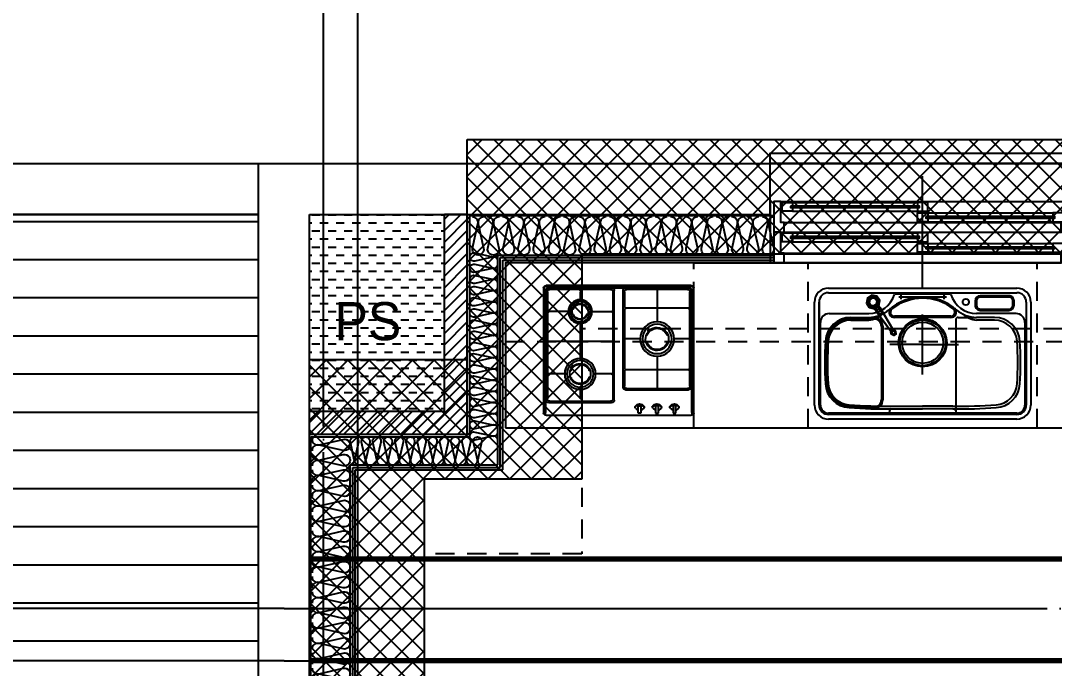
# Model space of a CAD drawing. Header units: millimetres. Extents: x -24416 to 92204, y -190080 to 23760.
# Drawn here: x 58069 to 62132, y -110591 to -108044 of the extents above; entities that cross this region are included whole.
import ezdxf
from ezdxf.enums import TextEntityAlignment as Align
from ezdxf.xclip import XClip

# ---------------------------------------------------------------- set-up
doc = ezdxf.new("R2010")
doc.units = ezdxf.units.MM
doc.header["$LTSCALE"] = 50
doc.header["$XCLIPFRAME"] = 0
for name, pattern in [('-HID', [2.5, 1.5, -1]), ('AUDIT_D_220706163347-0', [0]), ('CEN', [62, 60, -1, 0, -1]), ('HID', [2.5, 1.5, -1]), ('HIDDEN', [2, 1, -1])]:
    doc.linetypes.add(name, pattern=pattern)
doc.layers.get('defpoints').update_dxf_attribs({"color": 139})
for name, color, linetype in [('A-SOL252', 252, 'Continuous'), ('A_HAT', 8, 'Continuous'), ('AA-단열-바닥-욕실', 30, 'Continuous'), ('CEN_CON', 1, 'CEN'), ('CEN_WALL', 12, 'CEN'), ('CONC', 2, 'Continuous'), ('dan1', 7, 'HID'), ('ELE3_CON', 7, 'Continuous'), ('F-FUR-설치', 6, 'Continuous'), ('FUR', 4, 'Continuous'), ('FUR_가전', 8, 'HID'), ('HAT', 9, 'Continuous'), ('INS', 252, 'Continuous'), ('ROM', 7, 'AUDIT_D_220706163347-0'), ('WAL', 3, 'Continuous'), ('WAL_DRY', 7, 'Continuous'), ('WIN', 4, 'Continuous'), ('X - 단위세대$0$ETC', 6, 'Continuous'), ('실명박스', 7, 'AUDIT_D_220706163347-0'), ('확장', 8, 'HIDDEN')]:
    doc.layers.add(name, color=color, linetype=linetype)
for name, color, linetype, plot in [('AA-CEN', 1, 'CEN', False), ('AA-XXXX-MC', 153, 'AUDIT_D_220706163347-0', False), ('Defpoint', 135, 'Continuous', False), ('MC', 135, 'Continuous', False)]:
    doc.layers.add(name, color=color, linetype=linetype, plot=plot)
doc.styles.add('HAUD01', font='Dotum.ttf')

# ---------------------------------------------------------------- blocks, each defined once
blk = doc.blocks.new('WIN_이중창_1200')
at = {"layer": 'Defpoint'}
for p, q in [((-15, 240), (-15, 0)), ((1185, 240), (1185, 0))]:
    blk.add_line(p, q, dxfattribs=at)
at = {"layer": 'WIN'}
blk.add_line((585, -100), (585, 340), dxfattribs=at)
at = {"layer": 'WIN', "color": 8}
for p, q in [((1142, 240), (28, 240)), ((1097, 237), (605, 237)), ((565, 196), (73, 196)), ((1097, 202), (605, 202)), ((1130, 158), (40, 158)), ((565, 161), (73, 161)), ((1130, 120), (40, 120)), ((1097, 117), (605, 117)), ((1097, 82), (605, 82)), ((565, 76), (73, 76)), ((565, 41), (73, 41)), ((1130, 38), (40, 38)), ((1130, 0), (40, 0))]:
    blk.add_line(p, q, dxfattribs=at)
at = {"layer": 'WIN'}
for points in [[(40, 158), (28, 158), (28, 240), (0, 240), (0, 120), (40, 120), (40, 158)], [(605, 216.5), (605, 202), (565, 202), (565, 237), (605, 237), (605, 222.5)], [(1104, 222.5), (1104, 216.5), (598, 216.5), (598, 222.5), (1104, 222.5)], [(1097, 216.5), (1097, 202), (1137, 202), (1137, 237), (1097, 237), (1097, 222.5)], [(1130, 158), (1142, 158), (1142, 240), (1170, 240), (1170, 120), (1130, 120), (1130, 158)], [(73, 175.5), (73, 161), (33, 161), (33, 196), (73, 196), (73, 181.5)], [(572, 181.5), (572, 175.5), (66, 175.5), (66, 181.5), (572, 181.5)], [(565, 175.5), (565, 161), (605, 161), (605, 196), (565, 196), (565, 181.5)], [(40, 38), (28, 38), (28, 120), (0, 120), (0, 0), (40, 0), (40, 38)], [(605, 96.5), (605, 82), (565, 82), (565, 117), (605, 117), (605, 102.5)], [(1104, 102.5), (1104, 96.5), (598, 96.5), (598, 102.5), (1104, 102.5)], [(1097, 96.5), (1097, 82), (1137, 82), (1137, 117), (1097, 117), (1097, 102.5)], [(1130, 38), (1142, 38), (1142, 120), (1170, 120), (1170, 0), (1130, 0), (1130, 38)], [(73, 55.5), (73, 41), (33, 41), (33, 76), (73, 76), (73, 61.5)], [(572, 61.5), (572, 55.5), (66, 55.5), (66, 61.5), (572, 61.5)], [(565, 55.5), (565, 41), (605, 41), (605, 76), (565, 76), (565, 61.5)]]:
    blk.add_lwpolyline(points, dxfattribs=at)
blk = doc.blocks.new('insul1')
blk.add_lwpolyline([(0, 0, 0.480617), (0.146, 0.183), (0.004, 0.817, -1.249969), (0.296, 0.817), (0.154, 0.183, 0.480617), (0.3, 0, 0.480617)], format="xyb")
blk = doc.blocks.new('K-sink')
at = {"layer": 'FUR'}
for p, q in [((-370, -105), (370, -105)), ((-425, -565), (-425, -160)), ((-407, -160), (-407, -565)), ((-407, -565), (-407, -160)), ((-370, -123), (370, -123)), ((-208.1, -150.2), (-210.6, -162.4)), ((-208.1, -150.2), (-210.6, -162.4)), ((-210.6, -162.4), (-203.8, -172.8)), ((-210.6, -162.4), (-203.8, -172.8)), ((-197.8, -143.4), (-208.1, -150.2)), ((-197.8, -143.4), (-208.1, -150.2)), ((-185.6, -145.9), (-197.8, -143.4)), ((-185.6, -145.9), (-197.8, -143.4)), ((-178.7, -156.2), (-185.6, -145.9)), ((-178.7, -156.2), (-185.6, -145.9)), ((-181.2, -168.4), (-178.7, -156.2)), ((-181.2, -168.4), (-178.7, -156.2)), ((-108.2, -128), (108.2, -128)), ((206.6, -155.1), (206.6, -172.4)), ((339.1, -135.1), (226.6, -135.1)), ((359.1, -172.4), (359.1, -155.1)), ((407, -160), (407, -565)), ((425, -160), (425, -565)), ((-203.8, -172.8), (-191.6, -175.3)), ((-203.8, -172.8), (-191.6, -175.3)), ((-191.6, -175.3), (-181.2, -168.4)), ((-191.6, -175.3), (-181.2, -168.4)), ((226.6, -192.4), (339.1, -192.4)), ((-402, -565), (-402, -240)), ((-367, -205), (-211.7, -205)), ((-282.3, -220), (-192, -220)), ((-282.3, -220), (-211.7, -220)), ((130, -230), (130, -602)), ((140, -220), (211.7, -220)), ((367, -205), (211.7, -205)), ((282.3, -220), (211.7, -220)), ((402, -240), (402, -565)), ((-157, -255), (-157, -544.5)), ((135.3, -597), (-370, -597)), ((370, -602), (-370, -602)), ((-129.7, -584.6), (-130.3, -592.4)), ((-118, -580), (0, -580)), ((118, -580), (0, -580)), ((129.7, -584.6), (130.3, -592.4)), ((370, -597), (135.3, -597)), ((370, -620), (-370, -620))]:
    blk.add_line(p, q, dxfattribs=at)
at = {"layer": 'FUR', "ltscale": 0.6}
for p, q in [((-217.1, -144.2), (-221.2, -164.5)), ((-199.9, -132.8), (-217.1, -144.2)), ((-179.6, -136.9), (-199.9, -132.8)), ((-168.1, -154.1), (-179.6, -136.9)), ((-172.2, -174.4), (-168.1, -154.1)), ((-221.2, -164.5), (-209.8, -181.7)), ((-209.8, -181.7), (-189.5, -185.9)), ((-191.6, -175.3), (-169.5, -208.6)), ((-189.5, -185.9), (-172.2, -174.4))]:
    blk.add_line(p, q, dxfattribs=at)
at = {"layer": 'FUR', "color": 199}
for p, q in [((-76.6, -140), (-93.4, -140)), ((87.5, -140), (-87.5, -140)), ((-85, -148.4), (-85, -131.6)), ((93.4, -140), (76.6, -140)), ((85, -148.4), (85, -131.6)), ((-282.3, -231), (-211.7, -231)), ((0, -445), (0, -208.5)), ((0, -326.8), (-129.1, -326.8)), ((0, -326.8), (140.9, -326.8))]:
    blk.add_line(p, q, dxfattribs=at)
at = {"layer": 'FUR', "color": 199, "ltscale": 0.5}
for p, q in [((211.6, -155.1), (211.6, -172.4)), ((339.1, -140.1), (226.6, -140.1)), ((354.1, -172.4), (354.1, -155.1)), ((-122.6, -189.3), (-120.6, -186.7)), ((122.6, -189.3), (120.3, -186.5)), ((226.6, -187.4), (339.1, -187.4)), ((-282.3, -226), (-192, -226)), ((110.6, -215), (-110.6, -215)), ((282.3, -231), (211.7, -231)), ((-162, -256), (-162, -543.5)), ((-118, -569), (0, -569)), ((118, -569), (0, -569))]:
    blk.add_line(p, q, dxfattribs=at)
at = {"layer": 'FUR', "ltscale": 0.5}
blk.add_line((110.6, -220), (-110.6, -220), dxfattribs=at)
at = {"layer": 'FUR', "color": 199}
for centre, radius in [((-195.2, -158.9), 21.9), ((-85, -140), 2.5), ((85, -140), 2.5), ((0, -320), 90), ((0, -320), 81)]:
    blk.add_circle(centre, radius, dxfattribs=at)
at = {"layer": 'FUR'}
for centre, radius in [((169.6, -160), 12.2), ((0, -320), 94.5)]:
    blk.add_circle(centre, radius, dxfattribs=at)
for centre, radius, start, end in [((-370, -160), 55, 90, 180), ((370, -160), 55, 0, 90), ((-370, -160), 37, 90, 180), ((-211.7, -100), 105, 270, 343.3193), ((0, -340), 200, 90, 131.4096), ((-108.2, -131), 3, 90, 163.3193), ((0, -340), 200, 48.5904, 90), ((108.2, -131), 3, 16.6807, 90), ((211.7, -100), 105, 196.6807, 270), ((226.6, -155.1), 20, 90, 180), ((339.1, -155.1), 20, 360, 90), ((370, -160), 37, 0, 90), ((-211.7, -100), 120, 270, 311.4096), ((211.7, -100), 120, 228.5904, 270), ((226.6, -172.4), 20, 180, 270), ((339.1, -172.4), 20, 270, 0), ((-367, -240), 35, 90, 180), ((-282.3, -320), 100, 90, 176.1774), ((-192, -255), 35, 0, 90), ((140, -230), 10, 90.025, 180), ((282.3, -320), 100, 3.8226, 90), ((367, -240), 35, 0, 90), ((914.2, -400), 1299.2, 176.1751, 183.5988), ((-915, -400), 1300, 356.4036, 3.8226), ((-282.6, -475.3), 100, 183.5964, 266.1102), ((282.6, -475.3), 100, 273.8898, 356.4036), ((-370, -565), 55, 180, 270), ((-370, -565), 37, 180, 270), ((-370, -565), 32, 180, 270), ((-192, -544.5), 35, 268.6272, 0), ((370, -565), 32, 270, 0), ((370, -565), 37, 270, 0), ((370, -565), 55, 270, 0), ((-140.2, 1619.9), 2200, 266.1102, 270.5776), ((-135.3, -592), 5, 270, 355), ((-124.7, -585.1), 5, 90.4028, 175), ((140.2, 1619.9), 2200, 269.4224, 273.8898), ((140.2, 1619.9), 2200, 269.4224, 269.5972), ((124.7, -585.1), 5, 5, 89.5972), ((138.7, -588.4), 8.66, 181.0559, 263.1777), ((135.3, -592), 5, 185, 270)]:
    blk.add_arc(centre, radius, start, end, dxfattribs=at)
at = {"layer": 'FUR', "color": 199, "ltscale": 0.5}
for centre, radius, start, end in [((0, -340), 195, 90, 128.1858), ((0, -340), 195, 51.926, 90), ((226.6, -155.1), 15, 90, 180), ((339.1, -155.1), 15, 0, 90), ((-112.1, -200.1), 15, 134.2485, 274.3944), ((112.1, -200.1), 15, 265.6056, 45.7515), ((226.6, -172.4), 15, 180, 270), ((339.1, -172.4), 15, 270, 0), ((-282.3, -320), 94, 90, 176.1774), ((-192, -256), 30, 0, 90), ((222.9, -131.6), 100, 228.7744, 263.5192), ((282.3, -320), 89, 3.8226, 90), ((915, -400), 1294, 176.1774, 183.5964), ((-915, -400), 1289, 356.4036, 3.8226), ((-282.6, -475.3), 94, 183.5964, 266.1102), ((282.6, -475.3), 89, 273.8898, 356.4036), ((-192, -543.5), 30, 268.6266, 0), ((140.2, 1619.9), 2189, 269.4224, 273.8898), ((-140.2, 1619.9), 2194, 266.1102, 268.6266)]:
    blk.add_arc(centre, radius, start, end, dxfattribs=at)
at = {"layer": 'FUR', "ltscale": 0.5}
for centre, start, end in [((-112.1, -200.1), 134.2485, 274.3944), ((112.1, -200.1), 265.6056, 45.7515)]:
    blk.add_arc(centre, 20, start, end, dxfattribs=at)
at = {"layer": 'FUR', "color": 199}
for centre, radius, start, end in [((-282.3, -320), 89, 90, 176.1774), ((-222.9, -131.6), 100, 276.4808, 311.2256), ((914.2, -400), 1288.2, 176.1751, 183.5988), ((-282.6, -475.3), 89, 183.5964, 266.1102), ((-140.2, 1619.9), 2189, 266.1102, 270.5776)]:
    blk.add_arc(centre, radius, start, end, dxfattribs=at)
at = {"layer": 'FUR', "ltscale": 0.6}
for points in [[(-221.2, -164.5), (-210.6, -162.4), (-208.1, -150.2), (-217.1, -144.2)], [(-209.8, -181.7), (-203.8, -172.8), (-210.6, -162.4), (-221.2, -164.5)], [(-217.1, -144.2), (-199.9, -132.8), (-197.8, -143.4), (-208.1, -150.2)], [(-199.9, -132.8), (-197.8, -143.4), (-185.6, -145.9), (-179.6, -136.9)], [(-179.6, -136.9), (-185.6, -145.9), (-178.7, -156.2), (-168.1, -154.1)], [(-172.2, -174.4), (-168.1, -154.1), (-178.7, -156.2), (-181.2, -168.4)], [(-209.8, -181.7), (-189.5, -185.9), (-191.6, -175.3), (-203.8, -172.8)], [(-184, -194.2), (-189.5, -185.9), (-191.6, -175.3), (-184, -194.2)], [(-191.6, -175.3), (-169.5, -208.6), (-191.6, -175.3)], [(-124.5, -274.7), (-124.5, -274.7), (-184, -194.2)], [(-172.2, -174.4), (-166.7, -182.8), (-166.7, -182.8), (-181.2, -168.4)], [(-159.1, -201.7), (-181.2, -168.4), (-181.2, -168.4), (-159.1, -201.7)], [(-115.8, -269), (-115.3, -268.8), (-124.9, -275.1), (-124.5, -274.7)], [(-115.1, -273.3), (-115.8, -269), (-124.5, -274.7), (-120.8, -277.1)], [(-124.2, -286.5), (-120.4, -284), (-114.2, -287.1), (-113.9, -291.7)], [(-104.4, -285.4), (-113.9, -291.7), (-114.2, -287.1), (-108.5, -283.3)], [(-105.1, -273.9), (-108.9, -276.4), (-108.5, -283.3), (-104.4, -285.4)]]:
    blk.add_3dface(points, dxfattribs=at)
at = {"layer": 'FUR', "ltscale": 0.6, "invisible_edges": 8}
for points in [[(-191.6, -175.3), (-203.8, -172.8), (-210.6, -162.4), (-208.1, -150.2)], [(-197.8, -143.4), (-185.6, -145.9), (-178.7, -156.2), (-181.2, -168.4)], [(-124.9, -275.1), (-124.5, -274.7), (-124.5, -274.7), (-120.8, -277.1)], [(-120.8, -277.1), (-120.4, -284), (-124.2, -286.5), (-124.9, -275.1)], [(-120.4, -284), (-120.8, -277.1), (-115.1, -273.3), (-108.9, -276.4)], [(-108.9, -276.4), (-108.5, -283.3), (-114.2, -287.1), (-120.4, -284)], [(-108.9, -276.4), (-105.1, -273.9), (-115.3, -268.8), (-115.8, -269)], [(-115.8, -269), (-115.8, -269), (-115.1, -273.3), (-108.9, -276.4)]]:
    blk.add_3dface(points, dxfattribs=at)
at = {"layer": 'FUR', "invisible_edges": 10}
blk.add_3dface([(-208.1, -150.2), (-197.8, -143.4), (-181.2, -168.4), (-191.6, -175.3)], dxfattribs=at)
at = {"layer": 'FUR'}
for points in [[(-189.5, -185.9), (-191.6, -175.3), (-181.2, -168.4), (-172.2, -174.4)], [(-166.7, -182.8), (-181.2, -168.4), (-191.6, -175.3), (-184, -194.2)], [(-181.2, -168.4), (-191.6, -175.3), (-169.5, -208.6), (-159.1, -201.7)], [(-169.5, -208.6), (-159.1, -201.7), (-181.2, -168.4), (-191.6, -175.3)], [(-172.2, -174.4), (-166.7, -182.8), (-184, -194.2), (-189.5, -185.9)], [(-184, -194.2), (-166.7, -182.8), (-115.8, -269), (-124.5, -274.7)], [(-115.8, -269), (-166.7, -182.8), (-184, -194.2), (-124.5, -274.7)], [(-115.8, -269), (-115.8, -269), (-166.7, -182.8)]]:
    blk.add_3dface(points, dxfattribs=at)
blk = doc.blocks.new('싱크')
at = {"layer": 'defpoints'}
for p, q in [((-18.3, 0), (-18.3, 1350)), ((631.7, 0), (631.7, 1350))]:
    blk.add_line(p, q, dxfattribs=at)
at = {"layer": 'defpoints', "linetype": '-HID'}
for p, q in [((631.7, 1350), (-18.3, 1350)), ((631.7, 450), (-18.3, 450)), ((631.7, 0), (-18.3, 0))]:
    blk.add_line(p, q, dxfattribs=at)
at = {"layer": 'FUR_가전', "rotation": 90}
blk.add_blockref('K-sink', (-23.3, 900), dxfattribs=at)
blk = doc.blocks.new('쿡탑')
at = {"layer": 'FUR'}
for p, q in [((460711, 189095.4), (460711, 189585.4)), ((460712, 189582.4), (460712, 189318.9)), ((460719, 189103.9), (460719, 189577.4)), ((460721, 189595.4), (461291, 189595.4)), ((460721, 189195.4), (460721, 189575.4)), ((460722, 189592.4), (461290, 189592.4)), ((460729, 189587.4), (461283, 189587.4)), ((460731, 189585.4), (461281, 189585.4)), ((460736, 189580.4), (460973.5, 189580.4)), ((460854.8, 189580.4), (460854.8, 189452.6)), ((460988.5, 189195.4), (460988.5, 189575.4)), ((461023.5, 189145.4), (461023.5, 189575.4)), ((461038.5, 189580.4), (461276, 189580.4)), ((461291, 189575.4), (461291, 189145.4)), ((461293, 189577.4), (461293, 189103.9)), ((461300, 189582.4), (461300, 189338.9)), ((461301, 189585.4), (461301, 189095.4)), ((460726, 189267.1), (460726, 189570.4)), ((460983.5, 189570.4), (460983.5, 189508.6)), ((461028.5, 189570.4), (461028.5, 189495.4)), ((461157.3, 189570.4), (461157.3, 189532.9)), ((461286, 189570.4), (461286, 189150.4)), ((460728, 189508.6), (460726, 189508.6)), ((460728, 189503.6), (460726, 189503.6)), ((460730.3, 189506.1), (460979.2, 189506.1)), ((460981.6, 189508.6), (460983.5, 189508.6)), ((460981.6, 189503.6), (460983.5, 189503.6)), ((460983.5, 189503.6), (460983.5, 189267.1)), ((461030.5, 189495.4), (461028.5, 189495.4)), ((461117.2, 189492.9), (461032.9, 189492.9)), ((461197.3, 189492.9), (461281.7, 189492.9)), ((461284.1, 189495.4), (461286, 189495.4)), ((461028.5, 189490.4), (461028.5, 189250.4)), ((461030.5, 189490.4), (461028.5, 189490.4)), ((461157.3, 189452.8), (461157.3, 189300.1)), ((461284.1, 189490.4), (461286, 189490.4)), ((460726, 189385.4), (460787.6, 189385.4)), ((460922, 189385.4), (460983.5, 189385.4)), ((461286, 189376.5), (461028.5, 189376.5)), ((461298, 189156.9), (461300, 189338.9)), ((460714, 189156.9), (460712, 189318.9)), ((460854.8, 189318.1), (460854.8, 189190.4)), ((460728, 189267.1), (460726, 189267.1)), ((460726, 189200.4), (460726, 189262.1)), ((460728, 189262.1), (460726, 189262.1)), ((460730.3, 189264.6), (460979.2, 189264.6)), ((460981.6, 189267.1), (460983.5, 189267.1)), ((460981.6, 189262.1), (460983.5, 189262.1)), ((460983.5, 189262.1), (460983.5, 189200.4)), ((461030.5, 189250.4), (461028.5, 189250.4)), ((461032.8, 189247.9), (461105, 189247.9)), ((461209.6, 189247.9), (461281.7, 189247.9)), ((461284.1, 189250.4), (461286, 189250.4)), ((461028.5, 189245.4), (461028.5, 189150.4)), ((461030.5, 189245.4), (461028.5, 189245.4)), ((461284.1, 189245.4), (461286, 189245.4)), ((460978.5, 189185.4), (460731, 189185.4)), ((460973.5, 189190.4), (460736, 189190.4)), ((461157.3, 189195.6), (461157.3, 189150.4)), ((460714, 189156.9), (460714, 189095.4)), ((461281, 189135.4), (461033.5, 189135.4)), ((461276, 189140.4), (461038.5, 189140.4)), ((461298, 189156.9), (461298, 189095.4)), ((461291, 189085.4), (460721, 189085.4)), ((460770.5, 189113.9), (460780.7, 189104.7)), ((460770.5, 189113.9), (460780.7, 189104.7)), ((460780.9, 189123.2), (460792.2, 189123.2)), ((460780.9, 189094.2), (460780.9, 189123.2)), ((460780.9, 189123.2), (460792.2, 189123.2)), ((460780.9, 189094.2), (460780.9, 189123.2)), ((460792.2, 189094.2), (460780.9, 189094.2)), ((460792.2, 189094.2), (460780.9, 189094.2)), ((460792.2, 189123.2), (460792.2, 189094.2)), ((460792.2, 189123.2), (460792.2, 189094.2)), ((460803.4, 189113.7), (460792.2, 189104.5)), ((460803.4, 189113.7), (460792.2, 189104.5)), ((460839.4, 189113.9), (460849.6, 189104.7)), ((460839.4, 189113.9), (460849.6, 189104.7)), ((460839.4, 189113.9), (460849.6, 189104.7)), ((460839.4, 189113.9), (460849.6, 189104.7)), ((460839.4, 189113.9), (460849.6, 189104.7)), ((460839.4, 189113.9), (460849.6, 189104.7)), ((460839.4, 189113.9), (460849.6, 189104.7)), ((460839.4, 189113.9), (460849.6, 189104.7)), ((460849.9, 189123.1), (460861.2, 189123.1)), ((460849.9, 189094.2), (460849.9, 189123.1)), ((460849.9, 189123.1), (460861.2, 189123.1)), ((460849.9, 189094.2), (460849.9, 189123.1)), ((460849.9, 189123.1), (460861.2, 189123.1)), ((460849.9, 189094.2), (460849.9, 189123.1)), ((460849.9, 189123.1), (460861.2, 189123.1)), ((460849.9, 189094.2), (460849.9, 189123.1)), ((460849.9, 189123.1), (460861.2, 189123.1)), ((460849.9, 189094.2), (460849.9, 189123.1)), ((460849.9, 189123.1), (460861.2, 189123.1)), ((460849.9, 189094.2), (460849.9, 189123.1)), ((460849.9, 189123.1), (460861.2, 189123.1)), ((460849.9, 189094.2), (460849.9, 189123.1)), ((460849.9, 189123.1), (460861.2, 189123.1)), ((460849.9, 189094.2), (460849.9, 189123.1)), ((460861.2, 189094.2), (460849.9, 189094.2)), ((460861.2, 189094.2), (460849.9, 189094.2)), ((460861.2, 189094.2), (460849.9, 189094.2)), ((460861.2, 189094.2), (460849.9, 189094.2)), ((460861.2, 189094.2), (460849.9, 189094.2)), ((460861.2, 189094.2), (460849.9, 189094.2)), ((460861.2, 189094.2), (460849.9, 189094.2)), ((460861.2, 189094.2), (460849.9, 189094.2)), ((460872.3, 189113.7), (460861.1, 189104.5)), ((460872.3, 189113.7), (460861.1, 189104.5)), ((460872.3, 189113.7), (460861.1, 189104.5)), ((460872.3, 189113.7), (460861.1, 189104.5)), ((460872.3, 189113.7), (460861.1, 189104.5)), ((460872.3, 189113.7), (460861.1, 189104.5)), ((460872.3, 189113.7), (460861.1, 189104.5)), ((460872.3, 189113.7), (460861.1, 189104.5)), ((460861.2, 189123.1), (460861.2, 189094.2)), ((460861.2, 189123.1), (460861.2, 189094.2)), ((460861.2, 189123.1), (460861.2, 189094.2)), ((460861.2, 189123.1), (460861.2, 189094.2)), ((460861.2, 189123.1), (460861.2, 189094.2)), ((460861.2, 189123.1), (460861.2, 189094.2)), ((460861.2, 189123.1), (460861.2, 189094.2)), ((460861.2, 189123.1), (460861.2, 189094.2)), ((460907.3, 189113.7), (460918.4, 189104.5)), ((460907.3, 189113.7), (460918.4, 189104.5)), ((460907.3, 189113.7), (460918.4, 189104.5)), ((460907.3, 189113.7), (460918.4, 189104.5)), ((460907.3, 189113.7), (460918.4, 189104.5)), ((460907.3, 189113.7), (460918.4, 189104.5)), ((460907.3, 189113.7), (460918.4, 189104.5)), ((460907.3, 189113.7), (460918.4, 189104.5)), ((460929.7, 189123.1), (460918.4, 189123.1)), ((460918.4, 189123.1), (460918.4, 189094.2)), ((460929.7, 189123.1), (460918.4, 189123.1)), ((460918.4, 189123.1), (460918.4, 189094.2)), ((460929.7, 189123.1), (460918.4, 189123.1)), ((460918.4, 189123.1), (460918.4, 189094.2)), ((460929.7, 189123.1), (460918.4, 189123.1)), ((460918.4, 189123.1), (460918.4, 189094.2)), ((460929.7, 189123.1), (460918.4, 189123.1)), ((460918.4, 189123.1), (460918.4, 189094.2)), ((460929.7, 189123.1), (460918.4, 189123.1)), ((460918.4, 189123.1), (460918.4, 189094.2)), ((460929.7, 189123.1), (460918.4, 189123.1)), ((460918.4, 189123.1), (460918.4, 189094.2)), ((460929.7, 189123.1), (460918.4, 189123.1)), ((460918.4, 189123.1), (460918.4, 189094.2)), ((460918.4, 189094.2), (460929.7, 189094.2)), ((460918.4, 189094.2), (460929.7, 189094.2)), ((460918.4, 189094.2), (460929.7, 189094.2)), ((460918.4, 189094.2), (460929.7, 189094.2)), ((460918.4, 189094.2), (460929.7, 189094.2)), ((460918.4, 189094.2), (460929.7, 189094.2)), ((460918.4, 189094.2), (460929.7, 189094.2)), ((460918.4, 189094.2), (460929.7, 189094.2)), ((460929.7, 189094.2), (460929.7, 189123.1)), ((460929.7, 189094.2), (460929.7, 189123.1)), ((460929.7, 189094.2), (460929.7, 189123.1)), ((460929.7, 189094.2), (460929.7, 189123.1)), ((460929.7, 189094.2), (460929.7, 189123.1)), ((460929.7, 189094.2), (460929.7, 189123.1)), ((460929.7, 189094.2), (460929.7, 189123.1)), ((460929.7, 189094.2), (460929.7, 189123.1)), ((460940.2, 189113.9), (460930, 189104.7)), ((460940.2, 189113.9), (460930, 189104.7)), ((460940.2, 189113.9), (460930, 189104.7)), ((460940.2, 189113.9), (460930, 189104.7)), ((460940.2, 189113.9), (460930, 189104.7)), ((460940.2, 189113.9), (460930, 189104.7)), ((460940.2, 189113.9), (460930, 189104.7)), ((460940.2, 189113.9), (460930, 189104.7))]:
    blk.add_line(p, q, dxfattribs=at)
for centre, radius in [((461157.3, 189492.9), 46.7), ((461157.3, 189492.9), 40), ((460854.8, 189385.4), 67.2), ((460854.8, 189385.4), 57.7), ((461157.3, 189247.9), 60.9), ((461157.3, 189247.9), 52.3)]:
    blk.add_circle(centre, radius, dxfattribs=at)
for centre, radius, start, end in [((460721, 189585.4), 10, 90, 180), ((460722, 189582.4), 10, 90, 180), ((460729, 189577.4), 10, 90, 180), ((460731, 189575.4), 10, 90, 180), ((460736, 189570.4), 10, 90, 180), ((460973.5, 189570.4), 10, 0, 90), ((460978.5, 189575.4), 10, 0, 90), ((461033.5, 189575.4), 10, 90, 180), ((461038.5, 189570.4), 10, 90, 180), ((461276, 189570.4), 10, 0, 90), ((461281, 189575.4), 10, 0, 90), ((461283, 189577.4), 10, 0, 90), ((461290, 189582.4), 10, 0, 90), ((461291, 189585.4), 10, 0, 90), ((460727.8, 189506.1), 2.51, 274.2415, 85.7585), ((460981.7, 189506.1), 2.51, 94.2415, 265.7585), ((461030.3, 189492.9), 2.51, 274.2415, 85.7585), ((461157.3, 189492.9), 31.4, 46.3378, 40.7194), ((461157.9, 189550.4), 55.6, 237.2301, 237.6615), ((461129, 189504.7), 1.53, 237.6615, 337.2181), ((461157.3, 189492.9), 29.2, 21.5687, 157.2181), ((461185.8, 189504.1), 1.53, 201.5687, 301.1252), ((461157.9, 189550.4), 55.6, 301.1252, 301.5566), ((461284.2, 189492.9), 2.51, 94.2415, 265.7585), ((461156.1, 189435.2), 55.6, 120.4999, 120.9395), ((461128.7, 189481.7), 1.53, 21.2578, 120.4999), ((461157.3, 189492.9), 29.2, 201.2578, 336.4054), ((461185.4, 189480.6), 1.53, 57.1633, 156.4054), ((461156.1, 189435.2), 55.6, 56.7238, 57.1633), ((460854.8, 189385.4), 45.2, 46.3378, 40.7194), ((460854.8, 189385.4), 42, 21.5687, 157.2181), ((460853.1, 189302.3), 80, 120.4999, 120.9395), ((460855.7, 189468.2), 80, 237.2301, 237.6615), ((460813.6, 189369.3), 2.21, 21.2578, 120.4999), ((460814, 189402.5), 2.21, 237.6615, 337.2181), ((460854.8, 189385.4), 42, 201.2578, 336.4054), ((460895.3, 189367.7), 2.21, 57.1633, 156.4054), ((460895.9, 189401.6), 2.21, 201.5687, 301.1252), ((460853.1, 189302.3), 80, 56.7238, 57.1633), ((460855.7, 189468.2), 80, 301.1252, 301.5566), ((461157.3, 189247.9), 41, 46.3378, 40.7194), ((460727.8, 189264.6), 2.51, 274.2415, 85.7585), ((460981.7, 189264.6), 2.51, 94.2415, 265.7585), ((461030.3, 189247.9), 2.51, 274.2415, 85.7585), ((461158.1, 189323), 72.6, 237.2301, 237.6615), ((461120.3, 189263.4), 2, 237.6615, 337.2181), ((461157.3, 189247.9), 38.1, 21.5687, 157.2181), ((461194.5, 189262.6), 2, 201.5687, 301.1252), ((461158.1, 189323), 72.6, 301.1252, 301.5566), ((461284.2, 189247.9), 2.51, 94.2415, 265.7585), ((461155.7, 189172.5), 72.6, 120.4999, 120.9395), ((461119.9, 189233.3), 2, 21.2578, 120.4999), ((461157.3, 189247.9), 38.1, 201.2578, 336.4054), ((461194, 189231.8), 2, 57.1633, 156.4054), ((461155.7, 189172.5), 72.6, 56.7238, 57.1633), ((460731, 189195.4), 10, 180, 270), ((460736, 189200.4), 10, 180, 270), ((460973.5, 189200.4), 10, 270, 0), ((460978.5, 189195.4), 10, 270, 0), ((460787, 189109.6), 20.4, 31.2565, 148.5357), ((460787, 189109.6), 20.4, 31.2565, 148.5357), ((460855.9, 189109.5), 20.4, 31.2565, 148.5357), ((460855.9, 189109.5), 20.4, 31.2565, 148.5357), ((460855.9, 189109.5), 20.4, 31.2565, 148.5357), ((460855.9, 189109.5), 20.4, 31.2565, 148.5357), ((460855.9, 189109.5), 20.4, 31.2565, 148.5357), ((460855.9, 189109.5), 20.4, 31.2565, 148.5357), ((460855.9, 189109.5), 20.4, 31.2565, 148.5357), ((460855.9, 189109.5), 20.4, 31.2565, 148.5357), ((460923.6, 189109.5), 20.4, 31.4643, 148.7435), ((460923.6, 189109.5), 20.4, 31.4643, 148.7435), ((460923.6, 189109.5), 20.4, 31.4643, 148.7435), ((460923.6, 189109.5), 20.4, 31.4643, 148.7435), ((460923.6, 189109.5), 20.4, 31.4643, 148.7435), ((460923.6, 189109.5), 20.4, 31.4643, 148.7435), ((460923.6, 189109.5), 20.4, 31.4643, 148.7435), ((460923.6, 189109.5), 20.4, 31.4643, 148.7435), ((461033.5, 189145.4), 10, 180, 270), ((461038.5, 189150.4), 10, 180, 270), ((461276, 189150.4), 10, 270, 0), ((461281, 189145.4), 10, 270, 0), ((460721, 189095.4), 10, 180, 270), ((460708.5, 189096.9), 5.72, 302.473, 344.4523), ((460658.6, 189105.8), 60.4, 341.5721, 1.816), ((460773.8, 189117.6), 5, 148.5357, 228.0471), ((460773.8, 189117.6), 5, 148.5357, 228.0471), ((460776.4, 189115.1), 8.47, 57.3013, 148.1768), ((460776.4, 189115.1), 8.47, 57.3013, 148.1768), ((460796.9, 189113.5), 9.86, 34.7229, 117.6077), ((460796.9, 189113.5), 9.86, 34.7229, 117.6077), ((460800.2, 189117.6), 5, 309.4595, 31.2565), ((460800.2, 189117.6), 5, 309.4595, 31.2565), ((460842.8, 189117.6), 5, 148.5357, 228.0471), ((460842.8, 189117.6), 5, 148.5357, 228.0471), ((460842.8, 189117.6), 5, 148.5357, 228.0471), ((460842.8, 189117.6), 5, 148.5357, 228.0471), ((460842.8, 189117.6), 5, 148.5357, 228.0471), ((460842.8, 189117.6), 5, 148.5357, 228.0471), ((460842.8, 189117.6), 5, 148.5357, 228.0471), ((460842.8, 189117.6), 5, 148.5357, 228.0471), ((460845.3, 189115), 8.47, 57.3013, 148.1768), ((460845.3, 189115), 8.47, 57.3013, 148.1768), ((460845.3, 189115), 8.47, 57.3013, 148.1768), ((460845.3, 189115), 8.47, 57.3013, 148.1768), ((460845.3, 189115), 8.47, 57.3013, 148.1768), ((460845.3, 189115), 8.47, 57.3013, 148.1768), ((460845.3, 189115), 8.47, 57.3013, 148.1768), ((460845.3, 189115), 8.47, 57.3013, 148.1768), ((460865.8, 189113.4), 9.86, 34.7229, 117.6077), ((460865.8, 189113.4), 9.86, 34.7229, 117.6077), ((460865.8, 189113.4), 9.86, 34.7229, 117.6077), ((460865.8, 189113.4), 9.86, 34.7229, 117.6077), ((460865.8, 189113.4), 9.86, 34.7229, 117.6077), ((460865.8, 189113.4), 9.86, 34.7229, 117.6077), ((460865.8, 189113.4), 9.86, 34.7229, 117.6077), ((460865.8, 189113.4), 9.86, 34.7229, 117.6077), ((460869.1, 189117.5), 5, 309.4595, 31.2565), ((460869.1, 189117.5), 5, 309.4595, 31.2565), ((460869.1, 189117.5), 5, 309.4595, 31.2565), ((460869.1, 189117.5), 5, 309.4595, 31.2565), ((460869.1, 189117.5), 5, 309.4595, 31.2565), ((460869.1, 189117.5), 5, 309.4595, 31.2565), ((460869.1, 189117.5), 5, 309.4595, 31.2565), ((460869.1, 189117.5), 5, 309.4595, 31.2565), ((460910.5, 189117.5), 5, 148.7435, 230.5405), ((460910.5, 189117.5), 5, 148.7435, 230.5405), ((460910.5, 189117.5), 5, 148.7435, 230.5405), ((460910.5, 189117.5), 5, 148.7435, 230.5405), ((460910.5, 189117.5), 5, 148.7435, 230.5405), ((460910.5, 189117.5), 5, 148.7435, 230.5405), ((460910.5, 189117.5), 5, 148.7435, 230.5405), ((460910.5, 189117.5), 5, 148.7435, 230.5405), ((460913.8, 189113.4), 9.86, 62.3923, 145.2771), ((460913.8, 189113.4), 9.86, 62.3923, 145.2771), ((460913.8, 189113.4), 9.86, 62.3923, 145.2771), ((460913.8, 189113.4), 9.86, 62.3923, 145.2771), ((460913.8, 189113.4), 9.86, 62.3923, 145.2771), ((460913.8, 189113.4), 9.86, 62.3923, 145.2771), ((460913.8, 189113.4), 9.86, 62.3923, 145.2771), ((460913.8, 189113.4), 9.86, 62.3923, 145.2771), ((460934.2, 189115), 8.47, 31.8232, 122.6987), ((460934.2, 189115), 8.47, 31.8232, 122.6987), ((460934.2, 189115), 8.47, 31.8232, 122.6987), ((460934.2, 189115), 8.47, 31.8232, 122.6987), ((460934.2, 189115), 8.47, 31.8232, 122.6987), ((460934.2, 189115), 8.47, 31.8232, 122.6987), ((460934.2, 189115), 8.47, 31.8232, 122.6987), ((460934.2, 189115), 8.47, 31.8232, 122.6987), ((460936.8, 189117.6), 5, 311.9529, 31.4643), ((460936.8, 189117.6), 5, 311.9529, 31.4643), ((460936.8, 189117.6), 5, 311.9529, 31.4643), ((460936.8, 189117.6), 5, 311.9529, 31.4643), ((460936.8, 189117.6), 5, 311.9529, 31.4643), ((460936.8, 189117.6), 5, 311.9529, 31.4643), ((460936.8, 189117.6), 5, 311.9529, 31.4643), ((460936.8, 189117.6), 5, 311.9529, 31.4643), ((461291, 189095.4), 10, 270, 0), ((461353.4, 189105.8), 60.4, 178.184, 198.4279), ((461303.5, 189096.9), 5.72, 195.5477, 237.527)]:
    blk.add_arc(centre, radius, start, end, dxfattribs=at)
at = {"layer": 'FUR', "extrusion": (0, 0, -1)}
for centre, major_axis in [((461180.8, 189516), (0, -2.7)), ((460888.6, 189418.7), (0, -3.88)), ((461187.9, 189278.1), (0, -3.52))]:
    blk.add_ellipse(centre, major_axis=major_axis, ratio=0.678938, start_param=1.412183, end_param=6.112097, dxfattribs=at)
blk = doc.blocks.new('U-121A(확장)1', base_point=(300293.2, -148733.3))
at = {"layer": 'A-SOL252'}
h = blk.add_hatch(dxfattribs=at)
h.set_pattern_fill('DASH', color=256, scale=10, style=0)
h.paths.add_polyline_path([(305073.2, -138898.3), (304733.2, -138898.3), (304733.2, -139673.3), (305073.2, -139673.3)])
h.paths.add_polyline_path([(304733.2, -138898.3), (304623.2, -138898.3), (304623.2, -139673.3), (304733.2, -139673.3)])
h.paths.add_polyline_path([(304623.2, -138898.3), (304543.2, -138898.3), (304543.2, -139673.3), (304623.2, -139673.3)])
at = {"layer": 'A_HAT'}
h = blk.add_hatch(dxfattribs=at)
h.set_pattern_fill('ANSI31', color=256, scale=10, style=0)
h.paths.add_polyline_path([(305073.2, -138898.3), (305073.2, -139673.3), (304543.2, -139673.3), (304543.2, -139763.3), (305163.2, -139763.3), (305163.2, -138898.3)])
at = {"layer": 'HAT', "ltscale": 100}
h = blk.add_hatch(dxfattribs=at)
h.set_pattern_fill('_USER', color=8, scale=150, pattern_type=0)
h.set_pattern_definition([(0, (315286.61, -148733.31), (0, 150), [])])
h.paths.add_polyline_path([(304343.2, -141998.3), (303798.2, -141998.3), (303798.2, -140793.3), (304343.2, -140793.3), (304343.2, -138898.3), (302773.2, -138898.3), (302773.2, -139488.3), (300493.2, -139488.3), (300493.2, -148533.3), (304343.2, -148533.3)])
at = {"layer": 'CEN_CON'}
for p, q in [((304598.2, -149033.3), (304598.2, -138398.3)), ((299993.2, -138698.3), (309833.2, -138698.3))]:
    blk.add_line(p, q, dxfattribs=at)
at = {"layer": 'CEN_WALL'}
blk.add_line((304443.2, -140448.3), (309053.2, -140448.3), dxfattribs=at)
at = {"layer": 'CONC'}
for p, q in [((304343.2, -143798.3), (304343.2, -138698.3)), ((304343.2, -138698.3), (306353.2, -138698.3)), ((306353.2, -138898.3), (306353.2, -138698.3)), ((304543.2, -143798.3), (304543.2, -138898.3)), ((304543.2, -138898.3), (306353.2, -138898.3))]:
    blk.add_line(p, q, dxfattribs=at)
at = {"layer": 'dan1'}
blk.add_lwpolyline([(308563.2, -142508.3), (308253.2, -142508.3), (308253.2, -139348.3), (305613.2, -139348.3), (305613.2, -140233.3), (304993.2, -140233.3), (304993.2, -148083.3), (314053.2, -148083.3), (314053.2, -144448.3), (317843.2, -144448.3), (317843.2, -148083.3), (324403.2, -148083.3), (324403.2, -146593.3), (324713.2, -146593.3)], dxfattribs=at)
at = {"layer": 'ELE3_CON'}
for p, q in [((302573.2, -138698.3), (304343.2, -138698.3)), ((307553.2, -138698.3), (306353.2, -138698.3)), ((302773.2, -138898.3), (304343.2, -138898.3))]:
    blk.add_line(p, q, dxfattribs=at)
at = {"layer": 'FUR', "linetype": 'HID'}
blk.add_line((305313.2, -139398.3), (308553.2, -139398.3), dxfattribs=at)
blk.add_line((305313.2, -139398.3), (308553.2, -139398.3), dxfattribs=at)
at = {"layer": 'FUR'}
blk.add_lwpolyline([(305313.2, -139738.3), (308553.2, -139738.3), (308553.2, -139088.3), (305313.2, -139088.3)], close=True, dxfattribs=at)
at = {"layer": 'HAT', "color": 8, "ltscale": 100}
blk.add_lwpolyline([(304343.2, -140793.3), (304343.2, -138898.3), (302773.2, -138898.3), (302773.2, -139488.3), (300493.2, -139488.3), (300493.2, -148533.3), (304343.2, -148533.3), (304343.2, -141998.3), (303798.2, -141998.3), (303798.2, -140793.3), (304343.2, -140793.3)], dxfattribs=at)
at = {"layer": 'INS'}
for p, q in [((305173.2, -139773.3), (305173.2, -138903.3)), ((305173.2, -138903.3), (306368.2, -138903.3)), ((305283.2, -139883.3), (305283.2, -139058.3)), ((305283.2, -139058.3), (306368.2, -139058.3)), ((304548.2, -139773.3), (305173.2, -139773.3)), ((304548.2, -143778.3), (304548.2, -139773.3)), ((304703.2, -139883.3), (305283.2, -139883.3)), ((304703.2, -143778.3), (304703.2, -139883.3))]:
    blk.add_line(p, q, dxfattribs=at)
at = {"layer": 'MC'}
for p, q in [((304733.2, -149033.3), (304733.2, -138398.3)), ((304443.2, -140653.3), (309053.2, -140653.3))]:
    blk.add_line(p, q, dxfattribs=at)
at = {"layer": 'WAL'}
for p, q in [((305073.2, -139673.3), (305073.2, -138898.3)), ((305163.2, -139763.3), (305163.2, -138898.3)), ((305073.2, -139673.3), (304543.2, -139673.3)), ((305163.2, -139763.3), (304543.2, -139763.3))]:
    blk.add_line(p, q, dxfattribs=at)
at = {"layer": 'WAL', "ltscale": 100}
blk.add_line((305163.2, -138898.3), (305073.2, -138898.3), dxfattribs=at)
at = {"layer": 'WAL_DRY'}
for p, q in [((305293.2, -139893.3), (305293.2, -139068.3)), ((305293.2, -139068.3), (306368.2, -139068.3)), ((305303.2, -139903.3), (305303.2, -139078.3)), ((305303.2, -139078.3), (306368.2, -139078.3)), ((304713.2, -143788.3), (304713.2, -139893.3)), ((304713.2, -139893.3), (305293.2, -139893.3)), ((304723.2, -139903.3), (305303.2, -139903.3)), ((304723.2, -143798.3), (304723.2, -139903.3))]:
    blk.add_line(p, q, dxfattribs=at)
at = {"layer": 'X - 단위세대$0$ETC'}
blk.add_lwpolyline([(306353.2, -138698.3), (306353.2, -138658.3), (307553.2, -138658.3), (307553.2, -138698.3), (306353.2, -138698.3)], dxfattribs=at)
at = {"layer": '확장', "ltscale": 0.5, "const_width": 20, "flags": 128}
for points in [[(304543.2, -140253.3), (308563.2, -140253.3)], [(304543.2, -140653.3), (308563.2, -140653.3)]]:
    blk.add_lwpolyline(points, dxfattribs=at)
at = {"layer": 'F-FUR-설치', "xscale": -1}
blk.add_blockref('쿡탑', (766764.3, -328773.7), dxfattribs=at)
at = {"layer": 'FUR', "rotation": 270}
blk.add_blockref('싱크', (306053.2, -139106.6), dxfattribs=at)
at = {"layer": 'INS', "row_count": 1}
for p, xscale, yscale, zscale, rotation, column_count, row_spacing, column_spacing in [((306368.2, -138908.3), 150, 150, 150, 180, 20, -3.155443620884047e-30, 60), ((305283.2, -139786.7), 110.0000000000002, 110.0000000000002, 110.0000000000002, 90, 17, -1.577721810442024e-30, 44.00000000000005), ((304553.2, -139782.5), 150, 150, 150, 270, 66, 3.155443620884047e-30, 60)]:
    blk.add_blockref('insul1', p, dxfattribs=dict(at, xscale=xscale, yscale=yscale, zscale=zscale, rotation=rotation, column_count=column_count, row_spacing=row_spacing, column_spacing=column_spacing))
at = {"layer": 'INS', "xscale": 110, "yscale": 110, "zscale": 110, "row_count": 1, "column_count": 12, "row_spacing": 0, "column_spacing": 44}
blk.add_blockref('insul1', (304703.2, -139883.3), dxfattribs=at)
at = {"layer": 'WIN', "xscale": -1}
blk.add_blockref('WIN_이중창_1200', (307538.2, -139088.3), dxfattribs=at)
blk = doc.blocks.new('A$C415C5DAF')
at = {"layer": 'AA-XXXX-MC'}
for p, q in [((46909.1, -126682.8), (46909.1, -123942.8)), ((46619.1, -128937.8), (42169.1, -128937.8))]:
    blk.add_line(p, q, dxfattribs=at)
at = {"layer": 'CEN_CON'}
for p, q in [((46774.1, -126682.8), (46774.1, -123942.8)), ((46619.1, -128732.8), (42169.1, -128732.8))]:
    blk.add_line(p, q, dxfattribs=at)
at = {"layer": 'ROM', "color": 3, "style": 'HAUD01'}
blk.add_text('PS', height=150, dxfattribs=at).set_placement((46948.5, -127602.7), align=Align.MIDDLE)
blk = doc.blocks.new('A$C1CAF0AFA')
at = {"layer": 'HAT'}
h = blk.add_hatch(dxfattribs=at)
h.set_pattern_fill('_USER', color=5, scale=60, angle=45, double=1, pattern_type=0)
h.set_pattern_definition([(45, (0, -23465.964), (-42.426407, 42.426407), []), (135, (0, -23465.964), (-42.426407, -42.426407), [])])
h.paths.add_polyline_path([(68714.5, -137821.7), (72504.5, -137821.7), (72504.5, -141456.7), (79064.5, -141456.7), (79064.5, -139966.7), (79374.5, -139966.7), (79374.5, -140256.7), (79574.5, -140256.7), (79574.5, -139966.7), (83194.5, -139966.7), (83194.5, -140416.7), (79514.5, -140416.7), (79514.5, -141906.7), (72054.5, -141906.7), (72054.5, -138271.7), (69164.5, -138271.7), (69164.5, -141906.7), (59204.5, -141906.7), (59204.5, -133136.7), (59824.5, -133136.7), (59824.5, -132271.7), (63364.5, -132271.7), (63364.5, -135431.7), (69164.5, -135431.9), (69164.5, -135881.7), (63424.5, -135881.7), (63424.5, -135559.2), (63224.5, -135559.2), (63224.5, -135881.7), (62914.5, -135881.7), (62914.5, -132721.7), (60274.5, -132721.7), (60274.5, -133606.7), (59654.5, -133606.7), (59654.5, -141456.7), (68714.5, -141456.7)])
h.paths.add_polyline_path([(83194.5, -136406.7), (82744.5, -136406.7), (82744.5, -135306.7), (82924.5, -135306.7), (82924.5, -133311.7), (81704.5, -133311.7), (81704.5, -134726.7), (79574.5, -134726.7), (79574.5, -134436.7), (79374.5, -134436.7), (79374.5, -134726.7), (78304.5, -134726.7), (78304.5, -132721.7), (75664.5, -132721.7), (75664.5, -135881.7), (75354.5, -135881.7), (75354.5, -135559.2), (75154.5, -135559.2), (75154.5, -135881.7), (69414.5, -135881.7), (69414.5, -135431.9), (71964.5, -135431.7), (71964.5, -135281.7), (73364.5, -135281.7), (73364.5, -135431.7), (75214.5, -135431.7), (75214.5, -132271.7), (78754.5, -132271.7), (78754.5, -134276.7), (81254.5, -134276.7), (81254.5, -132861.7), (83374.5, -132861.7), (83374.5, -135756.7), (83194.5, -135756.7)])
at = {"layer": 'AA-CEN', "color": 4}
blk.add_lwpolyline([(72054.5, -138271.7), (69164.5, -138271.7), (69164.5, -141906.7), (59204.5, -141906.7), (59204.5, -133136.7), (59824.5, -133136.7), (59824.5, -132271.7), (63364.5, -132271.7), (63364.5, -135431.7), (69164.5, -135431.9), (69164.5, -135881.7), (63424.5, -135881.7), (63424.5, -135559.2), (63224.5, -135559.2), (63224.5, -135881.7), (62914.5, -135881.7), (62914.5, -132721.7), (60274.5, -132721.7), (60274.5, -133606.7), (59654.5, -133606.7), (59654.5, -141456.7), (68714.5, -141456.7), (68714.5, -137821.7), (72504.5, -137821.7)], dxfattribs=at)

msp = doc.modelspace()

# ---------------------------------------------------------------- block references
ref = msp.add_blockref('U-121A(확장)1', (54954.5, -118640.7))
XClip(ref).set_block_clipping_path([(299993.2395842669, -149033.311332551), (329858.8019320485, -135658.3113325509)])
at = {"layer": 'AA-단열-바닥-욕실'}
msp.add_blockref('A$C1CAF0AFA', (0, 23760), dxfattribs=at)
at = {"layer": '실명박스'}
msp.add_blockref('A$C415C5DAF', (12485.4, 18377.1), dxfattribs=at)

doc.saveas('drawing.dxf')
